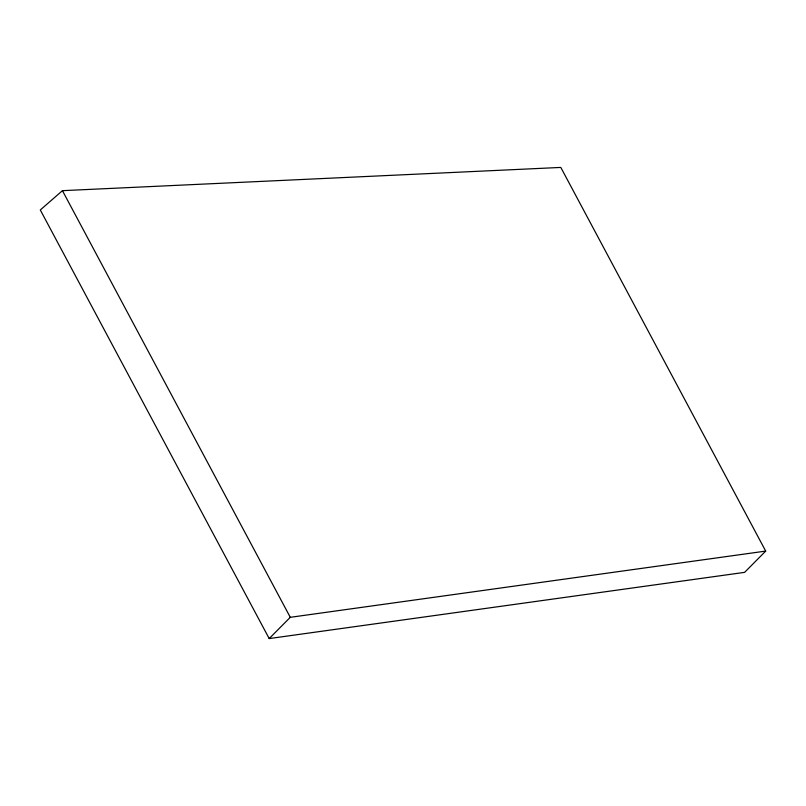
<?xml version="1.0" encoding="UTF-8"?>
<svg xmlns="http://www.w3.org/2000/svg" width="806" height="806" viewBox="0 0 806 806"><rect width="100%" height="100%" fill="white"/><g stroke="black" fill="none" stroke-linecap="round" stroke-linejoin="round"><path stroke-width="1.21" d="M269.194 638.574L290.281 617.315L765.7 551.092L560.805 167.426L62.435 190.669L40.3 209.973L269.194 638.574L744.613 572.361L765.7 551.092M62.435 190.669L290.281 617.315"/></g></svg>
